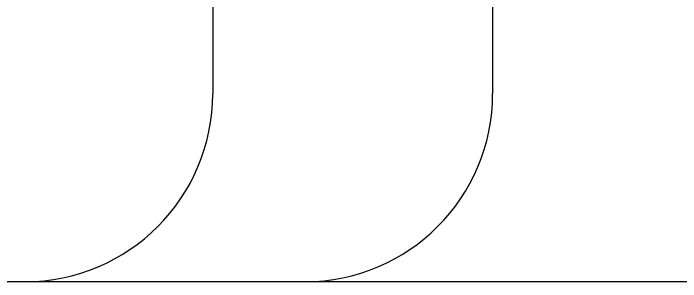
# Model space of a CAD drawing. Extents: x -3709 to 34962, y 0 to 8245.
# Drawn here: x 17146 to 17288.2, y 3217.9 to 3275 of the extents above; entities that cross this region are included whole.
import ezdxf

# ---------------------------------------------------------------- set-up
doc = ezdxf.new("R2010")
doc.units = 0
doc.layers.add('E-MODÜL HATTI', color=6, linetype='Continuous', lineweight=30)

msp = doc.modelspace()

# ---------------------------------------------------------------- linework, layer by layer
at = {"layer": 'E-MODÜL HATTI', "ltscale": 50}
for p, q in [((17188.51, 3452.5), (17188.51, 3257.89)), ((17248.16, 3452.51), (17248.16, 3257.89)), ((16914.39, 3217.89), (17442.64, 3217.89))]:
    msp.add_line(p, q, dxfattribs=at)
for centre in [(17148.51, 3257.89), (17208.16, 3257.89)]:
    msp.add_arc(centre, 40, 270, 0, dxfattribs=at)

doc.saveas('drawing.dxf')
